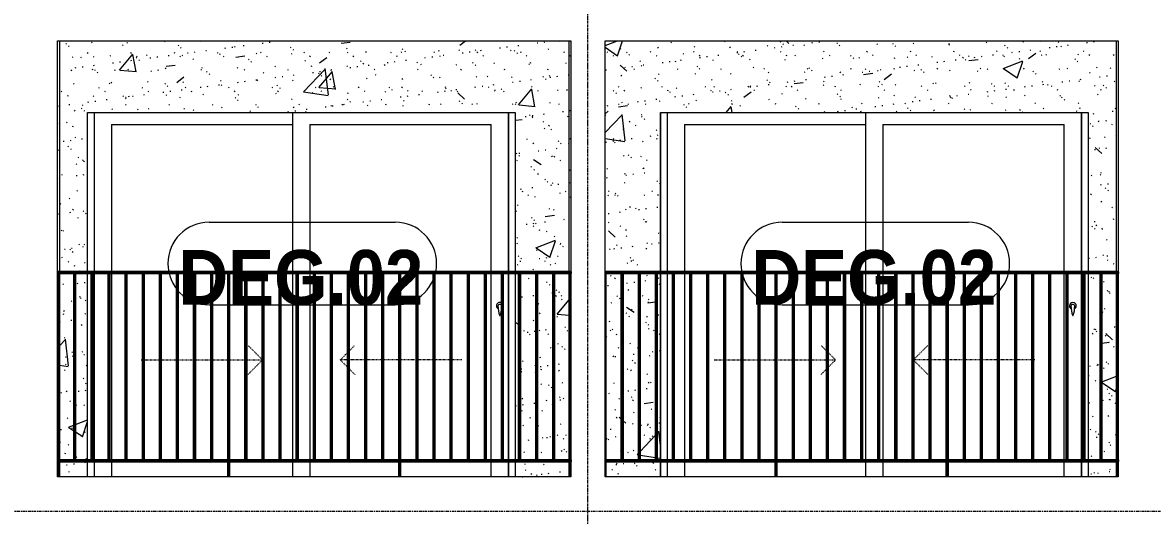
# Model space of a CAD drawing. Header units: millimetres. Extents: x 25061 to 259291, y -8723 to 35400.
# Drawn here: x 186205 to 192810, y 15775 to 18657 of the extents above; entities that cross this region are included whole.
import ezdxf

# ---------------------------------------------------------------- set-up
doc = ezdxf.new("R2010")
doc.units = ezdxf.units.MM
for name, pattern in [('Centre', [31.75, 6.35, -4.7625, 15.875, -4.7625]), ('Dash', [6.35, 3.175, -3.175]), ('Grid Line', [22.225, 12.7, -3.175, 3.175, -3.175])]:
    doc.linetypes.add(name, pattern=pattern)
for name, color, linetype, lineweight in [('0-2', 50, 'Continuous', 5), ('A-DOOR', 31, 'Continuous', 9), ('A-DOOR-FRAM', 31, 'Continuous', 9), ('A-DOOR-HDLN', 31, 'Dash', 9), ('A-DOOR-IDEN', 31, 'Continuous', 9), ('A-FLOR-LEVL-2', 51, 'Centre', 9), ('A-WALL', 113, 'Continuous', 9), ('A-WALL-PATT-2', 9, 'Continuous', 9), ('I-WALL-2', 7, 'Continuous', 9), ('S-GRID-1', 1, 'Grid Line', 9)]:
    doc.layers.add(name, color=color, linetype=linetype, lineweight=lineweight)
doc.styles.add('Arial_B_1', font='arialbd.ttf', dxfattribs={"width": 0.9, "height": 320})
pattern_1 = [(50, (-80880.3, 14125), (1165.98, -102.01), [121.92, -1341.12]), (355, (-80880.3, 14125), (-225.55, 1222.76), [97.54, -1072.9]), (100.451, (-80783.1, 14116.5), (940.43, 1120.75), [103.62, -1139.78]), (46.184, (-80880.3, 14450.1), (1734.9, -269.07), [182.88, -2011.68]), (96.636, (-80735.7, 14427.7), (1519.38, 1583.54), [155.42, -1709.66]), (351.184, (-80880.3, 14450.1), (1519.4, 1583.52), [146.3, -1609.34]), (21, (-80717.7, 14368.8), (970.33, -654.5), [121.92, -1341.12]), (326, (-80717.7, 14368.8), (395.53, 1178.8), [97.54, -1072.9]), (71.451, (-80636.9, 14314.3), (1365.87, 524.296), [103.62, -1139.78]), (37.5, (-80880.3, 14125), (19.767, 541.153), [53.645, -1006.246, 53.645, -1035.507, -1076.96]), (37.5, (-80880.3, 14125), (19.767, 541.153), [-2149.043, 53.645, -1023.315]), (7.5, (-80880.3, 14125), (427.646, 641.156), [53.645, -567.334, 53.645, -981.862, -410.464]), (7.5, (-80880.3, 14125), (427.646, 641.156), [-1656.486, 53.645, -356.82]), (327.5, (-81242.8, 14125), (867.782, -36.665), [53.645, -352.755, 53.645, -1214.323, -1682.496]), (327.5, (-81242.8, 14125), (867.782, -36.665), [-1674.37, 53.645, -1628.85]), (317.5, (-81405.4, 14125), (948.028, 162.73), [53.645, -474.675, 53.645, -788.416, -1194.816]), (317.5, (-81405.4, 14125), (948.028, 162.73), [-1370.38, 53.645, -1141.17])]
pattern_2 = [(37.5, (-80880.3, 14125), (-5.1206, 156.6122), [5.364, -118.181, 5.364, -132.812, -132.08]), (37.5, (-80880.3, 14125), (-5.1206, 156.6122), [-261.722, 5.364, -126.716]), (7.5, (-80880.3, 14125), (143.847, 229.3842), [5.364, -61.285, 5.364, -105.989, -42.672]), (7.5, (-80880.3, 14125), (143.847, 229.3842), [-178.003, 5.364, -37.308]), (327.5, (-80980.28, 14125), (253.1176, 0.4601), [5.364, -35.276, 5.364, -140.94, -191.008]), (327.5, (-80980.28, 14125), (253.1176, 0.4601), [-186.944, 5.364, -185.644]), (317.5, (-80980.28, 14125), (244.338, 71.3376), [5.364, -14.956, 5.364, -90.546, -109.728]), (317.5, (-80980.28, 14125), (244.338, 71.3376), [-116.23, 5.364, -104.364])]

# ---------------------------------------------------------------- blocks, each defined once
blk = doc.blocks.new('NCV_TKTC_TANG 5_rvt-2-TKCS_MẶT CẮT 2')
at = {"layer": 'A-WALL-PATT-2'}
h = blk.add_hatch(dxfattribs=at)
h.set_pattern_fill('FP_37', color=256, style=0, pattern_type=2)
h.set_pattern_definition(pattern_1)
h.paths.add_polyline_path([(-94842.7, 16000), (-94842.6, 16000), (-94843, 16090), (-94847.6, 16090), (-94847.6, 16000)])
h.paths.add_polyline_path([(-94847.6, 16100), (-94842.6, 16100), (-94842.6, 17190), (-94847.6, 17190), (-94847.6, 16653.3)])
h.paths.add_polyline_path([(-94846.7, 17200), (-94842.6, 17200), (-94842.6, 18550), (-94852.6, 18550), (-94852.6, 17200)])
h = blk.add_hatch(dxfattribs=at)
h.set_pattern_fill('FP_38', color=256, style=0, pattern_type=2)
h.set_pattern_definition(pattern_2)
h.paths.add_polyline_path([(-94842.7, 16000), (-94842.6, 16000), (-94843, 16090), (-94847.6, 16090), (-94847.6, 16000)])
h.paths.add_polyline_path([(-94847.6, 16100), (-94842.6, 16100), (-94842.6, 17190), (-94847.6, 17190), (-94847.6, 16653.3)])
h.paths.add_polyline_path([(-94846.7, 17200), (-94842.6, 17200), (-94842.6, 18550), (-94852.6, 18550), (-94852.6, 17200)])
h = blk.add_hatch(dxfattribs=at)
h.set_pattern_fill('FP_37', color=256, style=0, pattern_type=2)
h.set_pattern_definition(pattern_1)
h.paths.add_polyline_path([(-92177.6, 16000), (-91862.6, 16000), (-91862.6, 16090), (-92177.6, 16090)])
h.paths.add_polyline_path([(-94842.6, 16000), (-94677.6, 16000), (-94677.6, 16090), (-94842.6, 16090)])
h.paths.add_polyline_path([(-91888.2, 16100), (-91862.6, 16100), (-91862.6, 17190), (-91947.6, 17190), (-91947.6, 16100), (-91897.1, 16100)])
h.paths.add_polyline_path([(-92177.6, 16100), (-92157.6, 16100), (-92157.6, 17190), (-92177.6, 17190), (-92177.6, 16653.3)])
h.paths.add_polyline_path([(-92057.6, 16100), (-92057.6, 17190), (-92147.6, 17190), (-92147.6, 16100)])
h.paths.add_polyline_path([(-92047.6, 16100), (-91957.6, 16100), (-91957.6, 17190), (-92047.6, 17189), (-92047.6, 16653.3)])
h.paths.add_polyline_path([(-94677.6, 16100), (-94677.6, 17190), (-94747.6, 17190), (-94747.6, 16100)])
h.paths.add_polyline_path([(-94757.6, 16100), (-94757.6, 17190), (-94842.6, 17190), (-94842.6, 16100), (-94824.5, 16100)])
h.paths.add_polyline_path([(-92045, 17200), (-91862.6, 17200), (-91862.6, 18550), (-94842.6, 18550), (-94842.6, 17200), (-94677.6, 17200), (-94677.6, 18130), (-92177.6, 18130), (-92177.6, 17200), (-92049.1, 17200)])
h = blk.add_hatch(dxfattribs=at)
h.set_pattern_fill('FP_38', color=256, style=0, pattern_type=2)
h.set_pattern_definition(pattern_2)
h.paths.add_polyline_path([(-92177.6, 16000), (-91862.6, 16000), (-91862.6, 16090), (-92177.6, 16090)])
h.paths.add_polyline_path([(-94842.6, 16000), (-94677.6, 16000), (-94677.6, 16090), (-94842.6, 16090)])
h.paths.add_polyline_path([(-91888.2, 16100), (-91862.6, 16100), (-91862.6, 17190), (-91947.6, 17190), (-91947.6, 16100), (-91897.1, 16100)])
h.paths.add_polyline_path([(-92177.6, 16100), (-92157.6, 16100), (-92157.6, 17190), (-92177.6, 17190), (-92177.6, 16653.3)])
h.paths.add_polyline_path([(-92057.6, 16100), (-92057.6, 17190), (-92147.6, 17190), (-92147.6, 16100)])
h.paths.add_polyline_path([(-92047.6, 16100), (-91957.6, 16100), (-91957.6, 17190), (-92047.6, 17189), (-92047.6, 16653.3)])
h.paths.add_polyline_path([(-94677.6, 16100), (-94677.6, 17190), (-94747.6, 17190), (-94747.6, 16100)])
h.paths.add_polyline_path([(-94757.6, 16100), (-94757.6, 17190), (-94842.6, 17190), (-94842.6, 16100), (-94824.5, 16100)])
h.paths.add_polyline_path([(-92045, 17200), (-91862.6, 17200), (-91862.6, 18550), (-94842.6, 18550), (-94842.6, 17200), (-94677.6, 17200), (-94677.6, 18130), (-92177.6, 18130), (-92177.6, 17200), (-92049.1, 17200)])
h = blk.add_hatch(dxfattribs=at)
h.set_pattern_fill('FP_37', color=256, style=0, pattern_type=2)
h.set_pattern_definition(pattern_1)
h.paths.add_polyline_path([(-91862.4, 16000), (-91857.6, 16000), (-91857.6, 16090), (-91862.6, 16090), (-91862.6, 16000)])
h.paths.add_polyline_path([(-91857.6, 16100), (-91858.5, 17190), (-91862.6, 17190), (-91862.1, 16100)])
h.paths.add_polyline_path([(-91862.6, 17200), (-91852.6, 17200), (-91854, 18550), (-91862.6, 18550), (-91862.6, 17270.2)])
h = blk.add_hatch(dxfattribs=at)
h.set_pattern_fill('FP_38', color=256, style=0, pattern_type=2)
h.set_pattern_definition(pattern_2)
h.paths.add_polyline_path([(-91862.4, 16000), (-91857.6, 16000), (-91857.6, 16090), (-91862.6, 16090), (-91862.6, 16000)])
h.paths.add_polyline_path([(-91857.6, 16100), (-91858.5, 17190), (-91862.6, 17190), (-91862.1, 16100)])
h.paths.add_polyline_path([(-91862.6, 17200), (-91852.6, 17200), (-91854, 18550), (-91862.6, 18550), (-91862.6, 17270.2)])
h = blk.add_hatch(dxfattribs=at)
h.set_pattern_fill('FP_37', color=256, style=0, pattern_type=2)
h.set_pattern_definition(pattern_1)
h.paths.add_polyline_path([(-91647.6, 16000), (-91327.7, 16000), (-91327.7, 16090), (-91647.6, 16090)])
h.paths.add_polyline_path([(-88827.7, 16000), (-88662.7, 16000), (-88662.7, 16090), (-88827.7, 16090)])
h.paths.add_polyline_path([(-88662.7, 16100), (-88662.7, 17190), (-88747.6, 17190), (-88747.6, 16100), (-88680.8, 16100)])
h.paths.add_polyline_path([(-91617.1, 16100), (-91557.6, 16100), (-91557.6, 17190), (-91647.6, 17190), (-91647.6, 16100)])
h.paths.add_polyline_path([(-91457.6, 16100), (-91457.6, 17190), (-91547.6, 17190), (-91547.6, 16100)])
h.paths.add_polyline_path([(-91327.7, 16100), (-91327.7, 17190), (-91347.6, 17190), (-91347.6, 16100)])
h.paths.add_polyline_path([(-91357.6, 16100), (-91357.6, 17190), (-91447.6, 17190), (-91447.6, 16100)])
h.paths.add_polyline_path([(-88827.7, 16100), (-88757.6, 16100), (-88757.6, 17190), (-88827.7, 17190), (-88827.7, 16219.1)])
h.paths.add_polyline_path([(-91652.6, 17200), (-91327.7, 17200), (-91327.7, 18130), (-88827.7, 18130), (-88827.7, 17200), (-88662.7, 17200), (-88662.7, 18550), (-91652.6, 18550), (-91652.6, 17270.2)])
h = blk.add_hatch(dxfattribs=at)
h.set_pattern_fill('FP_38', color=256, style=0, pattern_type=2)
h.set_pattern_definition(pattern_2)
h.paths.add_polyline_path([(-91647.6, 16000), (-91327.7, 16000), (-91327.7, 16090), (-91647.6, 16090)])
h.paths.add_polyline_path([(-88827.7, 16000), (-88662.7, 16000), (-88662.7, 16090), (-88827.7, 16090)])
h.paths.add_polyline_path([(-88662.7, 16100), (-88662.7, 17190), (-88747.6, 17190), (-88747.6, 16100), (-88680.8, 16100)])
h.paths.add_polyline_path([(-91617.1, 16100), (-91557.6, 16100), (-91557.6, 17190), (-91647.6, 17190), (-91647.6, 16100)])
h.paths.add_polyline_path([(-91457.6, 16100), (-91457.6, 17190), (-91547.6, 17190), (-91547.6, 16100)])
h.paths.add_polyline_path([(-91327.7, 16100), (-91327.7, 17190), (-91347.6, 17190), (-91347.6, 16100)])
h.paths.add_polyline_path([(-91357.6, 16100), (-91357.6, 17190), (-91447.6, 17190), (-91447.6, 16100)])
h.paths.add_polyline_path([(-88827.7, 16100), (-88757.6, 16100), (-88757.6, 17190), (-88827.7, 17190), (-88827.7, 16219.1)])
h.paths.add_polyline_path([(-91652.6, 17200), (-91327.7, 17200), (-91327.7, 18130), (-88827.7, 18130), (-88827.7, 17200), (-88662.7, 17200), (-88662.7, 18550), (-91652.6, 18550), (-91652.6, 17270.2)])
at = {"layer": 'I-WALL-2'}
for p, q in [((-94842.6, 18550), (-94842.6, 17200)), ((-91862.6, 17200), (-91862.6, 18550)), ((-91852.6, 18550), (-91852.6, 17200)), ((-88662.7, 17200), (-88662.7, 18550)), ((-94677.6, 17200), (-94677.6, 18130)), ((-94677.6, 18130), (-92177.6, 18130)), ((-92177.6, 18130), (-92177.6, 17200)), ((-91327.7, 17200), (-91327.7, 18130)), ((-91327.7, 18130), (-88827.7, 18130)), ((-88827.7, 18130), (-88827.7, 17200)), ((-94842.6, 17190), (-94842.6, 16100)), ((-94677.6, 16100), (-94677.6, 17190)), ((-92177.6, 17190), (-92177.6, 16100)), ((-91862.6, 16100), (-91862.6, 17190)), ((-91327.7, 16100), (-91327.7, 17190)), ((-88827.7, 17190), (-88827.7, 16100)), ((-88662.7, 16100), (-88662.7, 17190)), ((-94842.6, 16090), (-94842.6, 16000)), ((-94677.6, 16000), (-94677.6, 16090)), ((-92177.6, 16090), (-92177.6, 16000)), ((-91862.6, 16000), (-91862.6, 16090)), ((-91327.7, 16000), (-91327.7, 16090)), ((-88827.7, 16090), (-88827.7, 16000)), ((-88662.7, 16000), (-88662.7, 16090))]:
    blk.add_line(p, q, dxfattribs=at)
blk = doc.blocks.new('DEG_02-DEG_03 - DEG_02-2500x2400mm-CỬA ĐI 02 CÁNH TRƯỢT-625766-TKCS_MẶT CẮT 2')
at = {"layer": 'A-DOOR'}
for p, q in [((-93477.6, 10400), (-93477.6, 11330)), ((-92217.6, 11330), (-92217.6, 10400)), ((-94537.6, 11260), (-94537.6, 10400)), ((-94537.6, 11260), (-93477.6, 11260)), ((-93377.6, 11260), (-93377.6, 10400)), ((-93377.6, 11260), (-92317.6, 11260)), ((-92317.6, 10400), (-92317.6, 11260)), ((-94537.6, 10390), (-94537.6, 9300)), ((-93477.6, 9300), (-93477.6, 10390)), ((-93377.6, 10390), (-93377.6, 9300)), ((-92317.6, 9300), (-92317.6, 10390)), ((-92217.6, 10390), (-92217.6, 9300)), ((-94537.6, 9290), (-94537.6, 9200)), ((-93477.6, 9200), (-93477.6, 9290)), ((-93377.6, 9290), (-93377.6, 9200)), ((-92317.6, 9200), (-92317.6, 9290)), ((-92217.6, 9290), (-92217.6, 9200))]:
    blk.add_line(p, q, dxfattribs=at)
at = {"layer": 'A-DOOR', "flags": 128}
blk.add_lwpolyline([(-92266.1, 10208.7), (-92266.1, 10208.7), (-92266.1, 10208.7), (-92266.1, 10208.7), (-92266.1, 10208.7), (-92266.1, 10208.7), (-92266.1, 10208.7), (-92266.2, 10208.7), (-92266.2, 10208.7), (-92266.2, 10208.7), (-92266.2, 10208.7), (-92266.3, 10208.7), (-92266.3, 10208.7), (-92266.3, 10208.7), (-92266.4, 10208.7), (-92266.4, 10208.7), (-92266.4, 10208.7), (-92266.5, 10208.7), (-92266.5, 10208.7), (-92266.6, 10208.7), (-92266.6, 10208.7), (-92266.7, 10208.7), (-92266.7, 10208.7), (-92266.8, 10208.7), (-92266.8, 10208.7), (-92266.9, 10208.7), (-92266.9, 10208.7), (-92267, 10208.7), (-92267, 10208.7), (-92267.1, 10208.7), (-92267.1, 10208.7), (-92267.2, 10208.7), (-92267.3, 10208.7), (-92267.3, 10208.7), (-92267.4, 10208.7), (-92267.4, 10208.7), (-92267.5, 10208.7), (-92267.5, 10208.7), (-92267.6, 10208.7), (-92267.7, 10208.7), (-92267.7, 10208.7), (-92267.8, 10208.7), (-92267.8, 10208.7), (-92267.9, 10208.7), (-92268, 10208.7), (-92268, 10208.7), (-92268.1, 10208.7), (-92268.1, 10208.7), (-92268.2, 10208.7), (-92268.2, 10208.7), (-92268.3, 10208.7), (-92268.3, 10208.7), (-92268.4, 10208.7), (-92268.4, 10208.7), (-92268.5, 10208.7), (-92268.5, 10208.7), (-92268.6, 10208.7), (-92268.6, 10208.7), (-92268.7, 10208.7), (-92268.7, 10208.7), (-92268.7, 10208.7), (-92268.8, 10208.7), (-92268.8, 10208.7), (-92268.8, 10208.7), (-92268.9, 10208.7), (-92268.9, 10208.7), (-92268.9, 10208.7), (-92269, 10208.7), (-92269, 10208.7), (-92269, 10208.7), (-92269, 10208.7), (-92269, 10208.7), (-92269, 10208.7), (-92269, 10208.7), (-92269.1, 10208.7), (-92269.1, 10208.7)], dxfattribs=at)
at = {"layer": 'A-DOOR'}
for centre, radius, start, end in [((-92267.6, 10200), 20, 60, 180), ((-92267.6, 10200), 20, 180, 240), ((-92269.1, 10199.2), 9.45, 90, 180), ((-92113.8, 10199.2), 164.8, 180, 199.13397), ((-92266.1, 10199.2), 9.45, 30, 90), ((-92421.4, 10199.2), 164.8, 340.86603, 356.02944), ((-92267.2, 10146), 2.34, 199.13397, 261.03098), ((-92267.9, 10146), 2.34, 278.96902, 340.86603)]:
    blk.add_arc(centre, radius, start, end, dxfattribs=at)
at = {"layer": 'A-DOOR-FRAM'}
for p, q in [((-94637.6, 10400), (-94637.6, 11330)), ((-92217.6, 10400), (-92217.6, 11330)), ((-94637.6, 9300), (-94637.6, 10390)), ((-92217.6, 9300), (-92217.6, 10390)), ((-94637.6, 9200), (-94637.6, 9290)), ((-92217.6, 9200), (-92217.6, 9290))]:
    blk.add_line(p, q, dxfattribs=at)
at = {"layer": 'A-DOOR-HDLN'}
for p, q in [((-93657.6, 9887), (-93739.7, 9969.1)), ((-93200.3, 9884.2), (-93157.6, 9927)), ((-93147.6, 9937), (-93115.5, 9969.1)), ((-94364.8, 9884.2), (-94357.6, 9884.2)), ((-94347.6, 9884.2), (-94257.6, 9884.2)), ((-94247.6, 9884.2), (-94157.6, 9884.2)), ((-94147.6, 9884.2), (-94057.6, 9884.2)), ((-94047.6, 9884.2), (-93957.6, 9884.2)), ((-93947.6, 9884.2), (-93857.6, 9884.2)), ((-93847.6, 9884.2), (-93757.6, 9884.2)), ((-93747.6, 9884.2), (-93657.6, 9884.2)), ((-93657.6, 9881.5), (-93739.7, 9799.4)), ((-93200.3, 9884.2), (-93157.6, 9841.5)), ((-93157.6, 9884.2), (-93200.3, 9884.2)), ((-93057.6, 9884.2), (-93147.6, 9884.2)), ((-92957.6, 9884.2), (-93047.6, 9884.2)), ((-92857.6, 9884.2), (-92947.6, 9884.2)), ((-92757.6, 9884.2), (-92847.6, 9884.2)), ((-92657.6, 9884.2), (-92747.6, 9884.2)), ((-92557.6, 9884.2), (-92647.6, 9884.2)), ((-92490.3, 9884.2), (-92547.6, 9884.2)), ((-93147.6, 9831.5), (-93115.5, 9799.4))]:
    blk.add_line(p, q, dxfattribs=at)
blk = doc.blocks.new('DEG_02-DEG_03 - DEG_02-2500x2400mm-CỬA ĐI 02 CÁNH TRƯỢT-V136-TKCS_MẶT CẮT 2')
at = {"layer": 'A-DOOR'}
for p, q in [((-90127.6, 10400), (-90127.6, 11330)), ((-88867.6, 11330), (-88867.6, 10400)), ((-91187.6, 11260), (-91187.6, 10400)), ((-91187.6, 11260), (-90127.6, 11260)), ((-90027.6, 11260), (-90027.6, 10400)), ((-90027.6, 11260), (-88967.6, 11260)), ((-88967.6, 10400), (-88967.6, 11260)), ((-91187.6, 10390), (-91187.6, 9300)), ((-90127.6, 9300), (-90127.6, 10390)), ((-90027.6, 10390), (-90027.6, 9300)), ((-88967.6, 9300), (-88967.6, 10390)), ((-88867.6, 10390), (-88867.6, 9300)), ((-91187.6, 9290), (-91187.6, 9200)), ((-90127.6, 9200), (-90127.6, 9290)), ((-90027.6, 9290), (-90027.6, 9200)), ((-88967.6, 9200), (-88967.6, 9290)), ((-88867.6, 9290), (-88867.6, 9200))]:
    blk.add_line(p, q, dxfattribs=at)
at = {"layer": 'A-DOOR', "flags": 128}
blk.add_lwpolyline([(-88916.1, 10208.7), (-88916.1, 10208.7), (-88916.1, 10208.7), (-88916.1, 10208.7), (-88916.1, 10208.7), (-88916.1, 10208.7), (-88916.1, 10208.7), (-88916.2, 10208.7), (-88916.2, 10208.7), (-88916.2, 10208.7), (-88916.2, 10208.7), (-88916.3, 10208.7), (-88916.3, 10208.7), (-88916.3, 10208.7), (-88916.4, 10208.7), (-88916.4, 10208.7), (-88916.4, 10208.7), (-88916.5, 10208.7), (-88916.5, 10208.7), (-88916.6, 10208.7), (-88916.6, 10208.7), (-88916.7, 10208.7), (-88916.7, 10208.7), (-88916.8, 10208.7), (-88916.8, 10208.7), (-88916.9, 10208.7), (-88916.9, 10208.7), (-88917, 10208.7), (-88917, 10208.7), (-88917.1, 10208.7), (-88917.1, 10208.7), (-88917.2, 10208.7), (-88917.3, 10208.7), (-88917.3, 10208.7), (-88917.4, 10208.7), (-88917.4, 10208.7), (-88917.5, 10208.7), (-88917.5, 10208.7), (-88917.6, 10208.7), (-88917.7, 10208.7), (-88917.7, 10208.7), (-88917.8, 10208.7), (-88917.8, 10208.7), (-88917.9, 10208.7), (-88918, 10208.7), (-88918, 10208.7), (-88918.1, 10208.7), (-88918.1, 10208.7), (-88918.2, 10208.7), (-88918.2, 10208.7), (-88918.3, 10208.7), (-88918.3, 10208.7), (-88918.4, 10208.7), (-88918.4, 10208.7), (-88918.5, 10208.7), (-88918.5, 10208.7), (-88918.6, 10208.7), (-88918.6, 10208.7), (-88918.7, 10208.7), (-88918.7, 10208.7), (-88918.7, 10208.7), (-88918.8, 10208.7), (-88918.8, 10208.7), (-88918.8, 10208.7), (-88918.9, 10208.7), (-88918.9, 10208.7), (-88918.9, 10208.7), (-88919, 10208.7), (-88919, 10208.7), (-88919, 10208.7), (-88919, 10208.7), (-88919, 10208.7), (-88919, 10208.7), (-88919, 10208.7), (-88919.1, 10208.7), (-88919.1, 10208.7)], dxfattribs=at)
at = {"layer": 'A-DOOR'}
for centre, radius, start, end in [((-88917.6, 10200), 20, 0, 180), ((-88917.6, 10200), 20, 180, 240), ((-88919.1, 10199.2), 9.45, 90, 180), ((-88763.8, 10199.2), 164.8, 180, 199.13397), ((-88916.1, 10199.2), 9.45, 0, 90), ((-89071.4, 10199.2), 164.8, 340.86603, 0), ((-88917.6, 10200), 20, 300, 0), ((-88917.2, 10146), 2.34, 199.13397, 261.03098), ((-88917.9, 10146), 2.34, 278.96902, 340.86603)]:
    blk.add_arc(centre, radius, start, end, dxfattribs=at)
at = {"layer": 'A-DOOR-FRAM'}
for p, q in [((-91327.6, 11330), (-91327.6, 10400)), ((-91287.6, 10400), (-91287.6, 11330)), ((-88867.6, 10400), (-88867.6, 11330)), ((-91327.6, 10390), (-91327.6, 9300)), ((-91287.6, 9300), (-91287.6, 10390)), ((-88867.6, 9300), (-88867.6, 10390)), ((-91327.6, 9290), (-91327.6, 9200)), ((-91287.6, 9200), (-91287.6, 9290)), ((-88867.6, 9200), (-88867.6, 9290))]:
    blk.add_line(p, q, dxfattribs=at)
at = {"layer": 'A-DOOR-HDLN'}
for p, q in [((-90357.6, 9937), (-90389.7, 9969.1)), ((-90304.8, 9884.2), (-90347.6, 9927)), ((-89847.6, 9887), (-89765.5, 9969.1)), ((-91014.8, 9884.2), (-90957.6, 9884.2)), ((-90947.6, 9884.2), (-90857.6, 9884.2)), ((-90847.6, 9884.2), (-90757.6, 9884.2)), ((-90747.6, 9884.2), (-90657.6, 9884.2)), ((-90647.6, 9884.2), (-90557.6, 9884.2)), ((-90547.6, 9884.2), (-90457.6, 9884.2)), ((-90447.6, 9884.2), (-90357.6, 9884.2)), ((-90304.8, 9884.2), (-90347.6, 9841.5)), ((-90347.6, 9884.2), (-90304.8, 9884.2)), ((-89757.6, 9884.2), (-89847.6, 9884.2)), ((-89847.6, 9881.5), (-89765.5, 9799.4)), ((-89657.6, 9884.2), (-89747.6, 9884.2)), ((-89557.6, 9884.2), (-89647.6, 9884.2)), ((-89457.6, 9884.2), (-89547.6, 9884.2)), ((-89357.6, 9884.2), (-89447.6, 9884.2)), ((-89257.6, 9884.2), (-89347.6, 9884.2)), ((-89157.6, 9884.2), (-89247.6, 9884.2)), ((-89140.3, 9884.2), (-89147.6, 9884.2)), ((-90357.6, 9831.5), (-90389.7, 9799.4))]:
    blk.add_line(p, q, dxfattribs=at)
blk = doc.blocks.new('Railing - 10mm-1251313-TKCS_MẶT CẮT 2')
at = {"layer": ''}
for p, q in [((-60830.064287, 5900), (-60830.064287, 6990)), ((-60820.064287, 6990), (-60820.064287, 5900))]:
    blk.add_line(p, q, dxfattribs=at)
blk = doc.blocks.new('Railing - 50 x 10mm-1251315-TKCS_MẶT CẮT 2')
at = {"layer": ''}
for p, q in [((-59897.564287, 6990), (-59907.564287, 6990)), ((-59907.564287, 5800), (-59907.564287, 6990)), ((-59897.564287, 6990), (-59897.564287, 5800))]:
    blk.add_line(p, q, dxfattribs=at)
blk = doc.blocks.new('Railing - 50 x 10mm-V189-TKCS_MẶT CẮT 2')
at = {"layer": ''}
for q in [(-69052.635618, 6990), (-69047.564287, 5800)]:
    blk.add_line((-69047.564287, 6990), q, dxfattribs=at)
blk = doc.blocks.new('Railing - 50 x 10mm-V186-TKCS_MẶT CẮT 2')
at = {"layer": ''}
for p in [(-57852.564287, 6990), (-57857.564287, 5800)]:
    blk.add_line(p, (-57857.564287, 6990), dxfattribs=at)
blk = doc.blocks.new('Railing - Railing-3262208-TKCS_MẶT CẮT 2')
at = {"layer": ''}
for p, q in [((-91652.6, 16100), (-88652.6, 16100)), ((-91652.6, 16090), (-88652.6, 16090)), ((-88652.6, 16100), (-88652.6, 16090))]:
    blk.add_line(p, q, dxfattribs=at)
at = {"extrusion": (0, 0, -1), "zscale": -1}
for name, p in [('Railing - 50 x 10mm-V186-TKCS_MẶT CẮT 2', (149505.1, 10200)), ('Railing - 10mm-1251313-TKCS_MẶT CẮT 2', (152377.6, 10200)), ('Railing - 10mm-1251313-TKCS_MẶT CẮT 2', (152277.6, 10200)), ('Railing - 10mm-1251313-TKCS_MẶT CẮT 2', (152177.6, 10200)), ('Railing - 10mm-1251313-TKCS_MẶT CẮT 2', (152077.6, 10200)), ('Railing - 10mm-1251313-TKCS_MẶT CẮT 2', (151977.6, 10200)), ('Railing - 10mm-1251313-TKCS_MẶT CẮT 2', (151877.6, 10200)), ('Railing - 10mm-1251313-TKCS_MẶT CẮT 2', (151777.6, 10200)), ('Railing - 10mm-1251313-TKCS_MẶT CẮT 2', (151677.6, 10200)), ('Railing - 10mm-1251313-TKCS_MẶT CẮT 2', (151577.6, 10200)), ('Railing - 50 x 10mm-1251315-TKCS_MẶT CẮT 2', (150555.1, 10200)), ('Railing - 10mm-1251313-TKCS_MẶT CẮT 2', (151377.6, 10200)), ('Railing - 10mm-1251313-TKCS_MẶT CẮT 2', (151277.6, 10200)), ('Railing - 10mm-1251313-TKCS_MẶT CẮT 2', (151177.6, 10200)), ('Railing - 10mm-1251313-TKCS_MẶT CẮT 2', (151077.6, 10200)), ('Railing - 10mm-1251313-TKCS_MẶT CẮT 2', (150977.6, 10200)), ('Railing - 10mm-1251313-TKCS_MẶT CẮT 2', (150877.6, 10200)), ('Railing - 10mm-1251313-TKCS_MẶT CẮT 2', (150777.6, 10200)), ('Railing - 10mm-1251313-TKCS_MẶT CẮT 2', (150677.6, 10200)), ('Railing - 10mm-1251313-TKCS_MẶT CẮT 2', (150577.6, 10200)), ('Railing - 50 x 10mm-1251315-TKCS_MẶT CẮT 2', (149555.1, 10200)), ('Railing - 10mm-1251313-TKCS_MẶT CẮT 2', (150377.6, 10200)), ('Railing - 10mm-1251313-TKCS_MẶT CẮT 2', (150277.6, 10200)), ('Railing - 10mm-1251313-TKCS_MẶT CẮT 2', (150177.6, 10200)), ('Railing - 10mm-1251313-TKCS_MẶT CẮT 2', (150077.6, 10200)), ('Railing - 10mm-1251313-TKCS_MẶT CẮT 2', (149977.6, 10200)), ('Railing - 10mm-1251313-TKCS_MẶT CẮT 2', (149877.6, 10200)), ('Railing - 10mm-1251313-TKCS_MẶT CẮT 2', (149777.6, 10200)), ('Railing - 10mm-1251313-TKCS_MẶT CẮT 2', (149677.6, 10200)), ('Railing - 10mm-1251313-TKCS_MẶT CẮT 2', (149577.6, 10200)), ('Railing - 50 x 10mm-V189-TKCS_MẶT CẮT 2', (157705.1, 10200))]:
    blk.add_blockref(name, p, dxfattribs=at)
blk = doc.blocks.new('Top Rail Type - Top Rail_Internal_-3262209-TKCS_MẶT CẮT 2')
at = {"layer": ''}
for p, q in [((-88652.564287, 17200), (-91652.564287, 17200)), ((-88652.564287, 17190), (-91652.564287, 17190)), ((-88652.564287, 17200), (-88652.564287, 17190))]:
    blk.add_line(p, q, dxfattribs=at)
blk = doc.blocks.new('Railing - Railing-3262214-TKCS_MẶT CẮT 2')
at = {"layer": ''}
for p, q in [((-94852.6, 16100), (-91852.6, 16100)), ((-94852.6, 16090), (-91852.6, 16090)), ((-91852.6, 16100), (-91852.6, 16090))]:
    blk.add_line(p, q, dxfattribs=at)
at = {"extrusion": (0, 0, -1), "zscale": -1}
for name, p in [('Railing - 50 x 10mm-V186-TKCS_MẶT CẮT 2', (152705.1, 10200)), ('Railing - 10mm-1251313-TKCS_MẶT CẮT 2', (155577.6, 10200)), ('Railing - 10mm-1251313-TKCS_MẶT CẮT 2', (155477.6, 10200)), ('Railing - 10mm-1251313-TKCS_MẶT CẮT 2', (155377.6, 10200)), ('Railing - 10mm-1251313-TKCS_MẶT CẮT 2', (155277.6, 10200)), ('Railing - 10mm-1251313-TKCS_MẶT CẮT 2', (155177.6, 10200)), ('Railing - 10mm-1251313-TKCS_MẶT CẮT 2', (155077.6, 10200)), ('Railing - 10mm-1251313-TKCS_MẶT CẮT 2', (154977.6, 10200)), ('Railing - 10mm-1251313-TKCS_MẶT CẮT 2', (154877.6, 10200)), ('Railing - 10mm-1251313-TKCS_MẶT CẮT 2', (154777.6, 10200)), ('Railing - 50 x 10mm-1251315-TKCS_MẶT CẮT 2', (153755.1, 10200)), ('Railing - 10mm-1251313-TKCS_MẶT CẮT 2', (154577.6, 10200)), ('Railing - 10mm-1251313-TKCS_MẶT CẮT 2', (154477.6, 10200)), ('Railing - 10mm-1251313-TKCS_MẶT CẮT 2', (154377.6, 10200)), ('Railing - 10mm-1251313-TKCS_MẶT CẮT 2', (154277.6, 10200)), ('Railing - 10mm-1251313-TKCS_MẶT CẮT 2', (154177.6, 10200)), ('Railing - 10mm-1251313-TKCS_MẶT CẮT 2', (154077.6, 10200)), ('Railing - 10mm-1251313-TKCS_MẶT CẮT 2', (153977.6, 10200)), ('Railing - 10mm-1251313-TKCS_MẶT CẮT 2', (153877.6, 10200)), ('Railing - 10mm-1251313-TKCS_MẶT CẮT 2', (153777.6, 10200)), ('Railing - 50 x 10mm-1251315-TKCS_MẶT CẮT 2', (152755.1, 10200)), ('Railing - 10mm-1251313-TKCS_MẶT CẮT 2', (153577.6, 10200)), ('Railing - 10mm-1251313-TKCS_MẶT CẮT 2', (153477.6, 10200)), ('Railing - 10mm-1251313-TKCS_MẶT CẮT 2', (153377.6, 10200)), ('Railing - 10mm-1251313-TKCS_MẶT CẮT 2', (153277.6, 10200)), ('Railing - 10mm-1251313-TKCS_MẶT CẮT 2', (153177.6, 10200)), ('Railing - 10mm-1251313-TKCS_MẶT CẮT 2', (153077.6, 10200)), ('Railing - 10mm-1251313-TKCS_MẶT CẮT 2', (152977.6, 10200)), ('Railing - 10mm-1251313-TKCS_MẶT CẮT 2', (152877.6, 10200)), ('Railing - 10mm-1251313-TKCS_MẶT CẮT 2', (152777.6, 10200)), ('Railing - 50 x 10mm-V189-TKCS_MẶT CẮT 2', (160905.1, 10200))]:
    blk.add_blockref(name, p, dxfattribs=at)
blk = doc.blocks.new('Top Rail Type - Top Rail_Internal_-3262215-TKCS_MẶT CẮT 2')
at = {"layer": ''}
for p, q in [((-91852.564287, 17200), (-94852.564287, 17200)), ((-91852.564287, 17190), (-94852.564287, 17190)), ((-91852.564287, 17200), (-91852.564287, 17190))]:
    blk.add_line(p, q, dxfattribs=at)
blk = doc.blocks.new('STN_Door Tag - STN_Door Tag-1788670-TKCS_MẶT CẮT 2')
at = {"layer": 'A-DOOR-IDEN'}
for p, q in [((-93966.7, 3889.1), (-92878.6, 3889.1)), ((-93966.7, 3406.1), (-92878.6, 3406.1))]:
    blk.add_line(p, q, dxfattribs=at)
for centre, start, end in [((-93966.7, 3647.6), 90, 270), ((-92878.6, 3647.6), 270, 90)]:
    blk.add_arc(centre, 241.5, start, end, dxfattribs=at)

msp = doc.modelspace()

# ---------------------------------------------------------------- linework, layer by layer
at = {"layer": 'A-FLOR-LEVL-2'}
msp.add_line((147110.2, 15800), (255566.7, 15800), dxfattribs=at)
at = {"layer": 'A-WALL'}
for p, q in [((186410.2, 18550), (189410.3, 18550)), ((186410.2, 16000), (186410.2, 18550)), ((189410.3, 18550), (189410.3, 16000)), ((189610.2, 18550), (192610.3, 18550)), ((189610.2, 16000), (189610.2, 18550)), ((192610.3, 18550), (192610.3, 16000)), ((189410.3, 16000), (186410.2, 16000)), ((192610.3, 16000), (189610.2, 16000))]:
    msp.add_line(p, q, dxfattribs=at)
at = {"layer": 'S-GRID-1'}
msp.add_line((189510.2, -3283.1), (189510.2, 30285.9), dxfattribs=at)

# ---------------------------------------------------------------- block references
at = {"layer": ''}
for name in ['Top Rail Type - Top Rail_Internal_-3262215-TKCS_MẶT CẮT 2', 'Railing - Railing-3262214-TKCS_MẶT CẮT 2', 'Top Rail Type - Top Rail_Internal_-3262209-TKCS_MẶT CẮT 2', 'Railing - Railing-3262208-TKCS_MẶT CẮT 2']:
    msp.add_blockref(name, (281262.8, 0), dxfattribs=at)
at = {"layer": '0-2'}
msp.add_blockref('NCV_TKTC_TANG 5_rvt-2-TKCS_MẶT CẮT 2', (281262.8, 0), dxfattribs=at)
at = {"layer": 'A-DOOR'}
for name in ['DEG_02-DEG_03 - DEG_02-2500x2400mm-CỬA ĐI 02 CÁNH TRƯỢT-625766-TKCS_MẶT CẮT 2', 'DEG_02-DEG_03 - DEG_02-2500x2400mm-CỬA ĐI 02 CÁNH TRƯỢT-V136-TKCS_MẶT CẮT 2']:
    msp.add_blockref(name, (281262.8, 6800), dxfattribs=at)
at = {"layer": 'A-DOOR-IDEN'}
for p in [(281262.8, 13600), (284612.8, 13600)]:
    msp.add_blockref('STN_Door Tag - STN_Door Tag-1788670-TKCS_MẶT CẮT 2', p, dxfattribs=at)

# ---------------------------------------------------------------- texts
at = {"layer": 'A-DOOR-IDEN', "char_height": 320, "width": 1467.36, "attachment_point": 5, "line_spacing_factor": 0.936439, "style": 'Arial_B_1'}
for insert in [(187832, 17164.6), (191182, 17164.6)]:
    msp.add_mtext('\\pt7.2,14.4,21.6,28.8,36,43.2,50.4,57.6,64.8,72,79.2,86.4,93.6,100.8,108,115.2,122.4,129.6,136.8,144,151.2,158.4,165.6,172.8,180,187.2,194.4,201.6,208.8,216,223.2,230.4;DEG.02', dxfattribs=dict(at, insert=insert))

doc.saveas('drawing.dxf')
